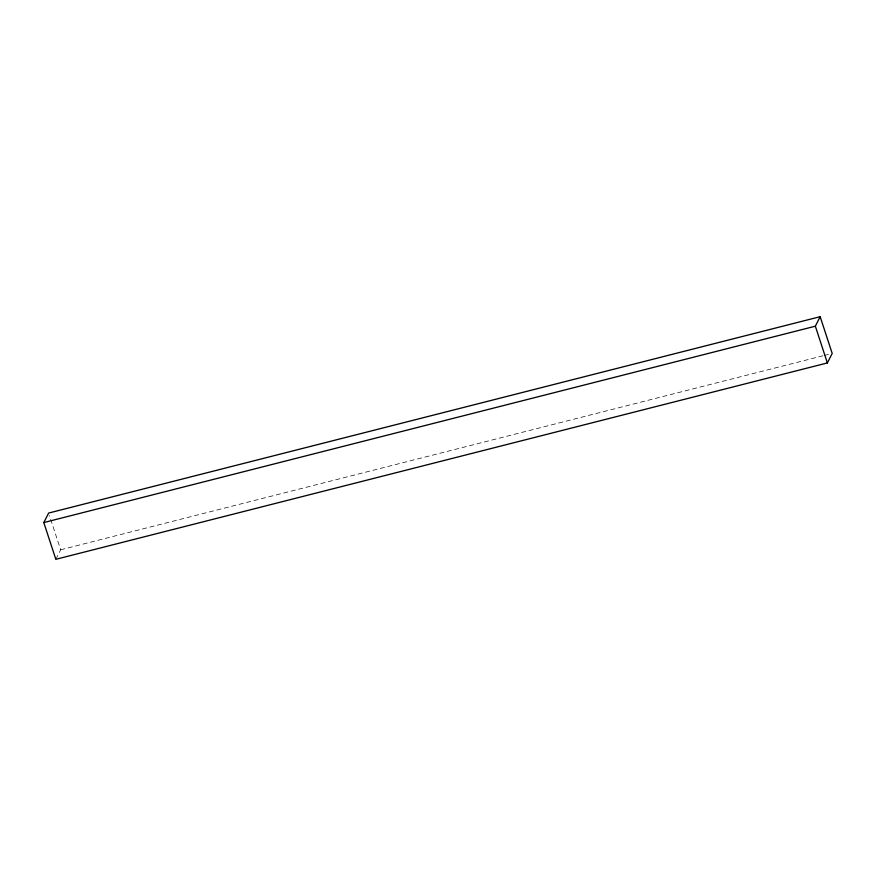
<?xml version="1.0" encoding="UTF-8"?>
<svg xmlns="http://www.w3.org/2000/svg" width="876" height="876" viewBox="0 0 876 876"><rect width="100%" height="100%" fill="white"/><g stroke="black" fill="none" stroke-linecap="round" stroke-linejoin="round"><path stroke-width="0.66" stroke-dasharray="4.38 3.29" d="M55.834 559.315L60.652 549.799L49.45 515.592M60.652 549.799L822.925 355.798M824.25 355.459L829.55 354.112"/><path stroke-width="1.31" d="M43.8 522.567L48.629 513.062L820.166 316.685L832.2 353.433L827.371 362.938L55.834 559.315L43.8 522.567L815.348 326.2L820.166 316.685M815.348 326.2L827.371 362.938"/></g></svg>
